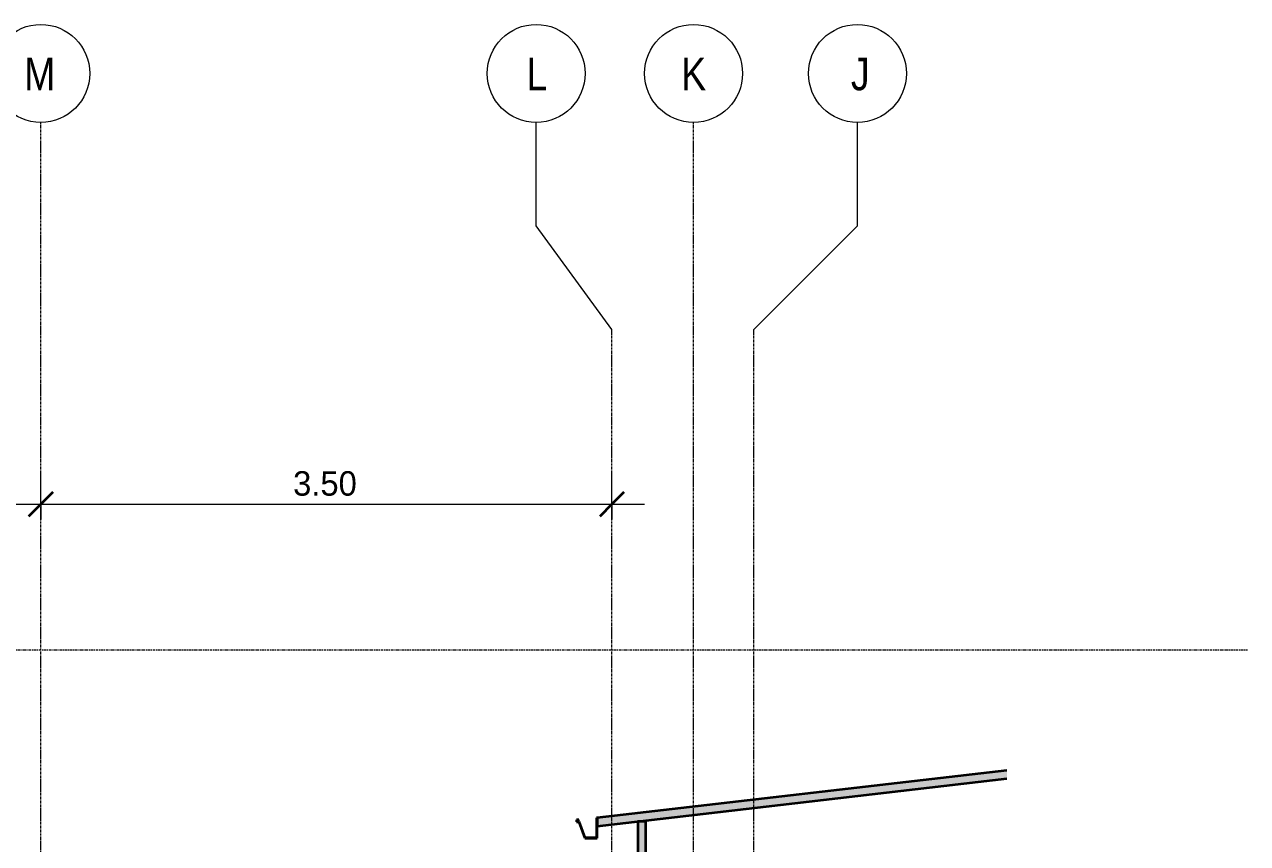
# Model space of a CAD drawing. Header units: centimetres. Extents: x -7221 to 15977, y -285 to 1507.
# Drawn here: x -6460 to -5711, y 959 to 1461 of the extents above; entities that cross this region are included whole.
import ezdxf

# ---------------------------------------------------------------- set-up
doc = ezdxf.new("R2010")
doc.units = ezdxf.units.CM
doc.linetypes.add('Centre', pattern=[3.175, 0.635, -0.475, 1.59, -0.475])
doc.linetypes.add('Grid Line', pattern=[2.2225, 1.27, -0.3175, 0.3175, -0.3175])
for name, color, linetype, lineweight in [('A-ANNO-DIMS', 7, 'Continuous', 9), ('A-ANNO-DIMS-100', 7, 'Continuous', 9), ('A-FLOR-LEVL', 7, 'Continuous', 9), ('A-ROOF', 7, 'Continuous', 9), ('A-ROOF-MCUT', 7, 'Continuous', 35), ('A-ROOF-PATT', 7, 'Continuous', 35), ('S-GRID', 7, 'Continuous', 9), ('S-GRID-IDEN', 7, 'Continuous', 9)]:
    doc.layers.add(name, color=color, linetype=linetype, lineweight=lineweight)
doc.styles.add('Century Gothic_1', font='GOTHIC.TTF', dxfattribs={"height": 15})
doc.styles.add('Saira Condensed', font='SairaCondensed-Regular.ttf', dxfattribs={"height": 20})
doc.dimstyles.new('FCA_N_Cotas_E100', dxfattribs={"dimscale": 30.48, "dimtxt": 15.662524, "dimasz": 0.492126, "dimexe": 0.656168, "dimexo": 0.656168, "dimgap": 0.032808, "dimtad": 1, "dimlfac": 0.01, "dimrnd": 0.01, "dimzin": 0, "dimdsep": 46, "dimtxsty": 'Century Gothic_1', "dimblk1": 'OBLIQUE', "dimblk2": 'OBLIQUE', "dimsah": 1, "dimcen": 0.09, "dimdle": 0.656168, "dimadec": 3, "dimazin": 2, "dimtfac": 1, "dimtdec": 4, "dimtix": 1, "dimtmove": 0, "dimatfit": 3, "dimfxl": 1, "dimtvp": 1, "dimtolj": 1, "dimtzin": 0, "dimarcsym": 2})

# ---------------------------------------------------------------- blocks, each defined once
blk = doc.blocks.new('PQ_RVR_ARQ-01_ZZ_ZZ_MO_T_A_rvt-1-Elevación Eje 10')
at = {"layer": 'A-ROOF-PATT', "lineweight": 9, "true_color": 0xeaeaea}
blk.add_hatch(color=254, dxfattribs=at).paths.add_polyline_path([(-6109.62, 969.5), (-5858.47, 998.6), (-5858.47, 1003.64), (-6109.62, 974.53)])
h = blk.add_hatch(color=254, dxfattribs=at)
h.paths.add_polyline_path([(-6815.08, 880.08), (-6813.94, 880.2), (-6813.94, 885.22), (-6815.08, 885.1)])
h.paths.add_polyline_path([(-6793.94, 882.3), (-6447.06, 918.76), (-6110.44, 889.3), (-6110.44, 894.32), (-6447.11, 923.78), (-6793.94, 887.33), (-6793.94, 887.04)])
h.paths.add_polyline_path([(-6079.68, 886.61), (-6079.68, 972.39), (-6084.68, 972.39), (-6084.68, 892.07), (-6090.44, 892.49), (-6090.44, 887.56)])
at = {"layer": 'A-ROOF', "color": 254, "lineweight": 35, "true_color": 0xcccccc}
for p, q in [((-5858.47, 1003.64), (-6109.62, 974.53)), ((-6109.62, 969.5), (-5858.47, 998.6)), ((-6109.62, 974.53), (-6109.62, 969.5)), ((-6079.68, 972.39), (-6084.68, 972.39)), ((-6084.68, 972.39), (-6084.68, 892.07)), ((-6079.68, 886.61), (-6079.68, 972.39))]:
    blk.add_line(p, q, dxfattribs=at)
at = {"layer": 'A-ROOF-MCUT', "color": 254, "true_color": 0xcccccc}
for p, q in [((-6109.62, 974.53), (-6109.94, 974.53)), ((-6109.94, 974.53), (-6109.94, 962.36)), ((-6109.62, 962.04), (-6109.62, 974.53)), ((-6120.85, 973.26), (-6122.12, 973.26)), ((-6122.12, 973.26), (-6122.12, 971.99)), ((-6122.12, 971.99), (-6120.85, 971.99)), ((-6121.8, 972.31), (-6121.8, 972.94)), ((-6121.8, 972.94), (-6120.85, 972.94)), ((-6120.61, 972.31), (-6121.8, 972.31)), ((-6120.85, 972.94), (-6120.85, 973.26)), ((-6120.85, 971.99), (-6117.04, 962.04)), ((-6116.8, 962.36), (-6120.61, 972.31)), ((-6117.04, 962.04), (-6109.62, 962.04)), ((-6109.94, 962.36), (-6116.8, 962.36))]:
    blk.add_line(p, q, dxfattribs=at)
blk = doc.blocks.new('Grid - 3mm-1819951-Elevación Eje 10')
at = {"layer": 'S-GRID-IDEN', "color": 253, "true_color": 0xaaaaaa}
blk.add_circle((-5950.04, 1430.72), 30, dxfattribs=at)
blk = doc.blocks.new('DIMBLOCK1-Elevación Eje 10')
at = {"layer": 'A-ANNO-DIMS-100'}
for p, q in [((-6800.44, 1166.73), (-6800.44, 1186.73)), ((-6450.44, 1166.73), (-6450.44, 1186.73)), ((-6820.44, 1166.73), (-6450.44, 1166.73)), ((-6800.44, 1166.73), (-6800.44, 1157.34)), ((-6450.44, 1166.73), (-6450.44, 1157.34))]:
    blk.add_line(p, q, dxfattribs=at)
at = {"layer": 'A-ANNO-DIMS-100', "lineweight": 35}
for p, q in [((-6800.44, 1166.73), (-6792.94, 1174.23)), ((-6450.44, 1166.73), (-6442.94, 1174.23)), ((-6800.44, 1166.73), (-6807.94, 1159.23)), ((-6450.44, 1166.73), (-6457.94, 1159.23))]:
    blk.add_line(p, q, dxfattribs=at)
at = {"layer": 'A-ANNO-DIMS-100', "color": 0, "insert": (-6645.83, 1186.96), "char_height": 15, "width": 48.9267, "attachment_point": 1, "line_spacing_factor": 0.984502, "style": 'Century Gothic_1'}
blk.add_mtext('3.50', dxfattribs=at)
blk = doc.blocks.new('_Oblique')
at = {"color": 0, "linetype": 'ByBlock', "lineweight": -2}
blk.add_line((-0.5, -0.5), (0.5, 0.5), dxfattribs=at)
blk = doc.blocks.new('DIMBLOCK2-Elevación Eje 10')
at = {"layer": 'A-ANNO-DIMS-100'}
for p, q in [((-6450.44, 1166.73), (-6450.44, 1186.73)), ((-6100.44, 1166.73), (-6100.44, 1186.73)), ((-6450.44, 1166.73), (-6080.44, 1166.73)), ((-6450.44, 1166.73), (-6450.44, 1157.34)), ((-6100.44, 1166.73), (-6100.44, 1157.34))]:
    blk.add_line(p, q, dxfattribs=at)
at = {"layer": 'A-ANNO-DIMS-100', "lineweight": 35}
for p, q in [((-6450.44, 1166.73), (-6442.94, 1174.23)), ((-6100.44, 1166.73), (-6092.94, 1174.23)), ((-6450.44, 1166.73), (-6457.94, 1159.23)), ((-6100.44, 1166.73), (-6107.94, 1159.23))]:
    blk.add_line(p, q, dxfattribs=at)
at = {"layer": 'A-ANNO-DIMS-100', "color": 0, "insert": (-6295.83, 1186.96), "char_height": 15, "width": 48.9267, "attachment_point": 1, "line_spacing_factor": 0.984502, "style": 'Century Gothic_1'}
blk.add_mtext('3.50', dxfattribs=at)

msp = doc.modelspace()

# ---------------------------------------------------------------- linework, layer by layer
at = {"layer": 'A-FLOR-LEVL', "color": 253, "linetype": 'Centre', "true_color": 0xaaaaaa}
msp.add_line((-7221.185, 1077.508), (-5711.007, 1077.508), dxfattribs=at)
at = {"layer": 'S-GRID', "color": 253, "linetype": 'Grid Line', "true_color": 0xaaaaaa}
for p, q in [((-6450.445, -18.626), (-6450.445, 1400.722)), ((-6050.445, -18.626), (-6050.445, 1400.722)), ((-6100.445, -18.626), (-6100.445, 1273.722)), ((-6013.539, -18.626), (-6013.539, 1273.722))]:
    msp.add_line(p, q, dxfattribs=at)
at = {"layer": 'S-GRID', "color": 253, "true_color": 0xaaaaaa}
for p, q in [((-6146.872, 1337.222), (-6146.872, 1400.722)), ((-5950.039, 1337.222), (-5950.039, 1400.722)), ((-6100.445, 1273.722), (-6146.872, 1337.222)), ((-6013.539, 1273.722), (-5950.039, 1337.222))]:
    msp.add_line(p, q, dxfattribs=at)

# ---------------------------------------------------------------- block references
at = {"lineweight": 5}
msp.add_blockref('PQ_RVR_ARQ-01_ZZ_ZZ_MO_T_A_rvt-1-Elevación Eje 10', (0, 0), dxfattribs=at)
at = {"layer": 'S-GRID-IDEN', "color": 253, "true_color": 0xaaaaaa}
for p in [(-500.406, 0), (-196.832, 0), (-100.406, 0), (0, 0)]:
    msp.add_blockref('Grid - 3mm-1819951-Elevación Eje 10', p, dxfattribs=at)

# ---------------------------------------------------------------- texts
at = {"layer": 'S-GRID-IDEN', "color": 253, "true_color": 0xaaaaaa, "char_height": 20, "attachment_point": 1, "style": 'Saira Condensed'}
for s, insert, width in [('M', (-6460.668, 1440.401), 24.05062), ('L', (-6152.795, 1440.401), 13.62869), ('K', (-6058.018, 1440.401), 17.63712), ('J', (-5954.013, 1440.401), 8.81856)]:
    msp.add_mtext(s, dxfattribs=dict(at, insert=insert, width=width))

# ---------------------------------------------------------------- dimensions: what is measured, and where the dimension line sits
at = {"layer": 'A-ANNO-DIMS'}
for base, p1, p2, picture, middle in [((-6450.445, 1166.729), (-6800.445, 1177.336), (-6450.445, 1177.336), 'DIMBLOCK1-Elevación Eje 10', (-6625.445, 1175.607)), ((-6100.445, 1166.729), (-6450.445, 1177.336), (-6100.445, 1177.336), 'DIMBLOCK2-Elevación Eje 10', (-6275.445, 1175.607))]:
    dim = msp.add_linear_dim(base=base, p1=p1, p2=p2, dimstyle='FCA_N_Cotas_E100', override={"dimpost": '<>', "dimfxl": 350}, dxfattribs=at)
    dim.commit()
    dim.dimension.update_dxf_attribs({"geometry": picture, "text_midpoint": middle})

doc.saveas('drawing.dxf')
